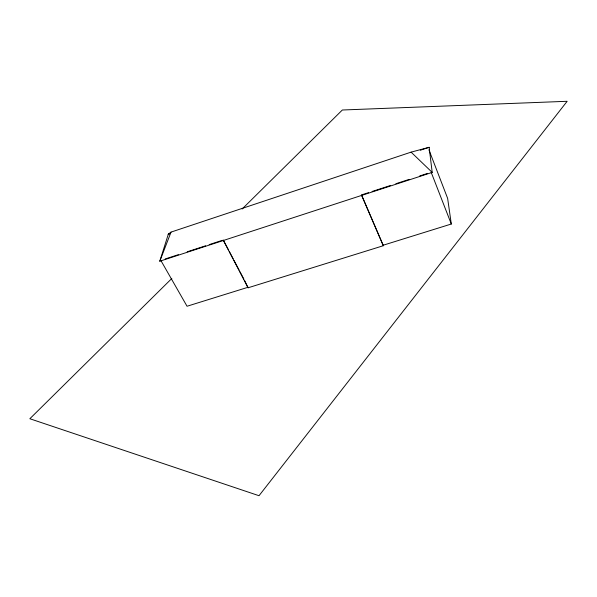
<?xml version="1.0" encoding="UTF-8"?>
<svg xmlns="http://www.w3.org/2000/svg" width="597" height="597" viewBox="0 0 597 597"><rect width="100%" height="100%" fill="white"/><g stroke="black" fill="none" stroke-linecap="round" stroke-linejoin="round"><path stroke-width="0.9" d="M383.334 245.718L361.491 194.943L383.334 245.718L248.061 287.784L244.718 280.724M159.795 261.217L168.347 234.091L171.033 232.099L411.087 152.138L429.139 147.302L432.198 172.399L159.795 261.217L171.033 232.099M171.832 278.463L29.85 418.736L259.016 495.711L567.15 101.289L342.342 110.005L242.158 208.98M168.347 234.091L170.115 233.509M420.303 150.243L429.139 147.302M168.19 234.591L169.018 234.315M165.22 258.964L178.406 254.665M187.197 251.792L205.659 245.77M209.174 244.628L222.36 240.322M362.372 194.652L368.543 192.644M372.073 191.488L390.587 185.451M395.878 183.727L409.102 179.413M419.684 175.966L427.616 173.376M248.158 287.232L187.04 306.246L160.817 260.396M383.319 245.18L451.302 224.024L447.638 198.383L428.915 149.81M411.087 152.138L432.198 172.399M228.397 249.8L223.241 240.039L248.061 287.784M229.255 251.427L233.121 258.755M233.979 260.382L239.136 270.142M239.994 271.769L243.86 279.097M431.146 172.227L451.302 224.024"/></g></svg>
